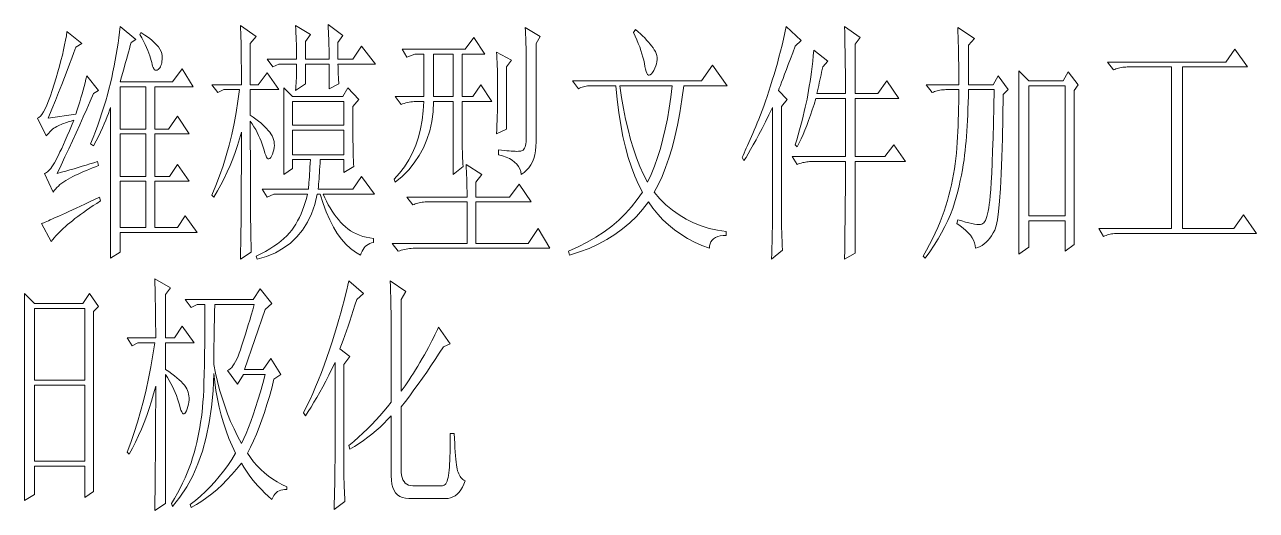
# Model space of a CAD drawing. Extents: x 20 to 415, y 10 to 290.
# Drawn here: x 203.03 to 238.74, y 36.23 to 50.32 of the extents above; entities that cross this region are included whole.
import ezdxf

# ---------------------------------------------------------------- set-up
doc = ezdxf.new("R2010")
doc.units = 0

msp = doc.modelspace()

# ---------------------------------------------------------------- linework, layer by layer
at = {"color": 7, "lineweight": 13}
for points in [[(203.969, 46.005), (204.082, 46.244), (204.194, 46.482), (204.304, 46.717), (204.412, 46.951), (204.519, 47.184), (204.624, 47.414), (204.727, 47.643), (204.828, 47.87), (204.928, 48.096), (205.026, 48.319), (205.169, 48.405), (204.826, 48.834), (204.802, 48.735), (204.777, 48.634), (204.749, 48.529), (204.721, 48.422), (204.69, 48.312), (204.658, 48.199), (204.624, 48.084), (204.588, 47.965), (204.551, 47.844), (204.512, 47.719), (203.712, 47.605), (203.817, 47.867), (203.917, 48.117), (204.012, 48.354), (204.1, 48.579), (204.183, 48.791), (204.26, 48.99), (204.331, 49.177), (204.397, 49.351), (204.457, 49.513), (204.512, 49.662), (204.683, 49.776), (204.254, 50.119), (204.235, 49.996), (204.212, 49.866), (204.185, 49.73), (204.154, 49.587), (204.119, 49.437), (204.079, 49.281), (204.036, 49.118), (203.989, 48.949), (203.938, 48.773), (203.883, 48.591), (203.827, 48.414), (203.772, 48.254), (203.719, 48.112), (203.668, 47.987), (203.619, 47.88), (203.571, 47.79), (203.525, 47.718), (203.481, 47.663), (203.438, 47.625), (203.397, 47.605), (203.654, 47.091), (203.689, 47.135), (203.725, 47.176), (203.761, 47.215), (203.798, 47.251), (203.837, 47.284), (203.876, 47.314), (203.915, 47.341), (203.956, 47.365), (203.998, 47.386), (204.04, 47.405), (204.083, 47.422), (204.125, 47.438), (204.167, 47.454), (204.209, 47.469), (204.251, 47.484), (204.292, 47.498), (204.333, 47.511), (204.374, 47.524), (204.414, 47.536), (204.454, 47.548), (204.387, 47.387), (204.324, 47.236), (204.263, 47.094), (204.205, 46.963), (204.151, 46.841), (204.1, 46.728), (204.051, 46.626), (204.006, 46.533), (203.964, 46.45), (203.926, 46.376), (203.889, 46.311), (203.853, 46.252), (203.818, 46.199), (203.784, 46.152), (203.751, 46.112), (203.718, 46.078), (203.687, 46.05), (203.656, 46.029), (203.626, 46.014), (203.597, 46.005), (203.854, 45.462), (203.885, 45.507), (203.92, 45.552), (203.959, 45.595), (204.003, 45.638), (204.051, 45.68), (204.103, 45.721), (204.159, 45.761), (204.22, 45.8), (204.285, 45.839), (204.354, 45.876), (204.427, 45.913), (204.501, 45.95), (204.578, 45.987), (204.656, 46.023), (204.736, 46.059), (204.819, 46.094), (204.903, 46.129), (204.99, 46.164), (205.078, 46.199), (205.169, 46.234), (205.14, 46.348), (205.031, 46.314), (204.919, 46.279), (204.807, 46.245), (204.692, 46.211), (204.576, 46.176), (204.458, 46.142), (204.338, 46.108), (204.217, 46.074), (204.094, 46.039)], [(205.512, 43.548), (205.797, 43.719), (205.797, 44.291), (208.026, 44.291), (207.683, 44.776), (207.454, 44.434), (206.797, 44.434), (206.797, 45.776), (207.797, 45.776), (207.454, 46.262), (207.226, 45.919), (206.797, 45.919), (206.797, 47.148), (207.797, 47.148), (207.454, 47.662), (207.197, 47.291), (206.797, 47.291), (206.797, 48.519), (207.911, 48.519), (207.597, 49.034), (207.311, 48.662), (205.797, 48.662), (205.836, 48.802), (205.874, 48.936), (205.91, 49.065), (205.943, 49.188), (205.976, 49.305), (206.006, 49.416), (206.035, 49.522), (206.062, 49.622), (206.088, 49.716), (206.111, 49.805), (206.254, 49.891), (205.797, 50.262), (205.779, 50.102), (205.758, 49.94), (205.736, 49.778), (205.71, 49.615), (205.683, 49.451), (205.653, 49.287), (205.621, 49.121), (205.587, 48.955), (205.55, 48.787), (205.512, 48.619), (205.47, 48.45), (205.425, 48.279), (205.376, 48.107), (205.324, 47.934), (205.269, 47.759), (205.21, 47.582), (205.147, 47.404), (205.082, 47.225), (205.013, 47.044), (204.94, 46.862), (205.026, 46.805), (205.098, 46.945), (205.164, 47.078), (205.225, 47.205), (205.282, 47.326), (205.333, 47.441), (205.379, 47.549), (205.42, 47.651), (205.456, 47.747), (205.486, 47.836), (205.512, 47.919), (205.512, 47.222), (205.512, 46.583), (205.512, 46.002), (205.512, 45.478), (205.512, 45.012), (205.512, 44.604), (205.512, 44.253), (205.512, 43.96), (205.512, 43.725)], [(206.397, 50.091), (206.369, 50.034), (206.423, 49.933), (206.474, 49.836), (206.52, 49.744), (206.561, 49.656), (206.597, 49.573), (206.629, 49.494), (206.657, 49.419), (206.68, 49.348), (206.698, 49.281), (206.712, 49.219), (206.724, 49.163), (206.737, 49.115), (206.752, 49.075), (206.769, 49.043), (206.786, 49.019), (206.806, 49.003), (206.827, 48.995), (206.849, 48.995), (206.872, 49.003), (206.897, 49.019), (206.921, 49.041), (206.943, 49.067), (206.962, 49.097), (206.977, 49.131), (206.99, 49.169), (207, 49.211), (207.007, 49.257), (207.012, 49.307), (207.013, 49.361), (207.012, 49.419), (207.003, 49.48), (206.982, 49.542), (206.95, 49.606), (206.906, 49.671), (206.851, 49.737), (206.784, 49.805), (206.704, 49.874), (206.614, 49.945), (206.511, 50.017)], [(209.283, 43.519), (209.597, 43.719), (209.592, 43.906), (209.587, 44.136), (209.583, 44.409), (209.579, 44.725), (209.576, 45.084), (209.573, 45.485), (209.571, 45.929), (209.57, 46.416), (209.569, 46.946), (209.569, 47.519), (209.624, 47.439), (209.676, 47.358), (209.725, 47.275), (209.77, 47.192), (209.811, 47.109), (209.85, 47.024), (209.885, 46.938), (209.916, 46.852), (209.944, 46.765), (209.969, 46.676), (209.992, 46.596), (210.015, 46.53), (210.038, 46.48), (210.062, 46.446), (210.087, 46.426), (210.111, 46.423), (210.136, 46.434), (210.161, 46.462), (210.186, 46.504), (210.212, 46.562), (210.234, 46.627), (210.251, 46.691), (210.262, 46.753), (210.266, 46.814), (210.265, 46.873), (210.258, 46.931), (210.245, 46.987), (210.225, 47.042), (210.2, 47.096), (210.169, 47.148), (210.132, 47.2), (210.09, 47.252), (210.043, 47.305), (209.99, 47.358), (209.933, 47.412), (209.87, 47.467), (209.803, 47.522), (209.73, 47.578), (209.652, 47.634), (209.569, 47.691), (209.569, 48.434), (210.397, 48.434), (210.054, 48.919), (209.797, 48.576), (209.569, 48.576), (209.569, 49.776), (209.74, 49.976), (209.283, 50.291), (209.288, 50.196), (209.293, 50.085), (209.298, 49.956), (209.301, 49.811), (209.304, 49.648), (209.307, 49.468), (209.309, 49.271), (209.31, 49.056), (209.311, 48.825), (209.311, 48.576), (208.454, 48.576), (208.626, 48.348), (208.797, 48.434), (209.254, 48.434), (209.21, 48.1), (209.158, 47.772), (209.098, 47.45), (209.03, 47.135), (208.954, 46.826), (208.87, 46.524), (208.778, 46.228), (208.678, 45.938), (208.57, 45.654), (208.454, 45.376), (208.512, 45.319), (208.617, 45.498), (208.717, 45.678), (208.811, 45.861), (208.9, 46.046), (208.983, 46.234), (209.06, 46.423), (209.132, 46.615), (209.197, 46.81), (209.257, 47.006), (209.311, 47.205), (209.311, 46.685), (209.31, 46.198), (209.309, 45.745), (209.307, 45.326), (209.304, 44.941), (209.301, 44.589), (209.298, 44.271), (209.293, 43.987), (209.288, 43.736)], [(211.854, 49.319), (211.169, 49.319), (211.169, 49.834), (211.311, 50.034), (210.883, 50.291), (210.888, 50.178), (210.893, 50.069), (210.897, 49.963), (210.901, 49.861), (210.904, 49.762), (210.907, 49.667), (210.909, 49.575), (210.91, 49.486), (210.911, 49.401), (210.911, 49.319), (210.054, 49.319), (210.226, 49.091), (210.397, 49.176), (210.911, 49.176), (210.911, 49.092), (210.91, 49.008), (210.909, 48.927), (210.907, 48.847), (210.904, 48.769), (210.901, 48.693), (210.897, 48.618), (210.893, 48.546), (210.888, 48.474), (210.883, 48.405), (211.169, 48.605), (211.169, 49.176), (211.854, 49.176), (211.854, 48.462), (212.14, 48.605), (212.135, 48.652), (212.13, 48.701), (212.126, 48.752), (212.122, 48.806), (212.119, 48.862), (212.116, 48.92), (212.114, 48.981), (212.113, 49.044), (212.112, 49.109), (212.111, 49.176), (213.197, 49.176), (212.797, 49.691), (212.54, 49.319), (212.111, 49.319), (212.111, 49.805), (212.254, 50.005), (211.826, 50.319), (211.831, 50.217), (211.836, 50.115), (211.84, 50.013), (211.844, 49.912), (211.847, 49.812), (211.85, 49.712), (211.852, 49.613), (211.853, 49.515), (211.854, 49.417)], [(217.54, 50.234), (217.546, 50.132), (217.55, 50.034), (217.555, 49.938), (217.558, 49.845), (217.561, 49.755), (217.564, 49.668), (217.566, 49.584), (217.568, 49.502), (217.568, 49.424), (217.569, 49.348), (217.569, 46.976), (217.567, 46.917), (217.561, 46.863), (217.552, 46.815), (217.539, 46.773), (217.522, 46.737), (217.502, 46.707), (217.478, 46.683), (217.45, 46.666), (217.418, 46.654), (217.383, 46.648), (217.343, 46.646), (217.299, 46.645), (217.25, 46.646), (217.195, 46.648), (217.137, 46.651), (217.073, 46.656), (217.004, 46.663), (216.93, 46.671), (216.852, 46.68), (216.769, 46.691), (216.769, 46.548), (216.883, 46.516), (216.987, 46.479), (217.08, 46.436), (217.162, 46.388), (217.233, 46.334), (217.293, 46.274), (217.343, 46.208), (217.381, 46.136), (217.409, 46.059), (217.426, 45.976), (217.507, 46.032), (217.58, 46.096), (217.644, 46.169), (217.7, 46.251), (217.747, 46.341), (217.786, 46.439), (217.816, 46.546), (217.837, 46.662), (217.85, 46.786), (217.854, 46.919), (217.854, 49.776), (217.969, 49.976)], [(220.74, 50.176), (220.683, 50.091), (220.732, 49.983), (220.778, 49.878), (220.82, 49.774), (220.859, 49.672), (220.894, 49.573), (220.925, 49.475), (220.952, 49.38), (220.975, 49.286), (220.995, 49.195), (221.012, 49.105), (221.027, 49.024), (221.045, 48.959), (221.065, 48.909), (221.087, 48.874), (221.111, 48.855), (221.138, 48.851), (221.167, 48.863), (221.199, 48.89), (221.233, 48.933), (221.269, 48.991), (221.302, 49.056), (221.329, 49.12), (221.348, 49.183), (221.36, 49.244), (221.365, 49.305), (221.363, 49.364), (221.354, 49.423), (221.337, 49.48), (221.314, 49.536), (221.283, 49.591), (221.247, 49.645), (221.206, 49.701), (221.162, 49.757), (221.114, 49.815), (221.061, 49.873), (221.005, 49.932), (220.945, 49.992), (220.881, 50.052), (220.812, 50.114)], [(224.683, 43.519), (224.997, 43.776), (224.992, 43.912), (224.987, 44.044), (224.983, 44.172), (224.979, 44.298), (224.976, 44.419), (224.973, 44.538), (224.971, 44.652), (224.97, 44.764), (224.969, 44.872), (224.969, 44.976), (224.969, 47.948), (225.14, 48.148), (224.883, 48.405), (224.908, 48.474), (224.939, 48.557), (224.975, 48.653), (225.016, 48.762), (225.061, 48.884), (225.113, 49.019), (225.169, 49.167), (225.23, 49.328), (225.297, 49.503), (225.369, 49.691), (225.54, 49.862), (225.111, 50.262), (225.071, 50.08), (225.029, 49.901), (224.986, 49.724), (224.942, 49.549), (224.897, 49.376), (224.851, 49.206), (224.803, 49.038), (224.755, 48.872), (224.705, 48.709), (224.654, 48.548), (224.603, 48.391), (224.553, 48.24), (224.504, 48.096), (224.456, 47.958), (224.408, 47.826), (224.361, 47.701), (224.315, 47.582), (224.27, 47.469), (224.226, 47.362), (224.183, 47.262), (224.141, 47.167), (224.1, 47.075), (224.061, 46.986), (224.023, 46.901), (223.986, 46.819), (223.951, 46.741), (223.918, 46.666), (223.886, 46.595), (223.855, 46.527), (223.826, 46.462), (223.883, 46.376), (223.943, 46.469), (224.008, 46.575), (224.077, 46.695), (224.153, 46.829), (224.233, 46.976), (224.318, 47.138), (224.409, 47.312), (224.505, 47.501), (224.605, 47.703), (224.712, 47.919), (224.712, 44.891), (224.711, 44.79), (224.71, 44.68), (224.709, 44.563), (224.707, 44.438), (224.704, 44.305), (224.701, 44.164), (224.698, 44.015), (224.693, 43.858), (224.688, 43.692)], [(226.826, 48.319), (225.997, 48.319), (226.014, 48.399), (226.031, 48.478), (226.049, 48.557), (226.066, 48.635), (226.083, 48.712), (226.1, 48.789), (226.117, 48.865), (226.134, 48.941), (226.151, 49.016), (226.169, 49.091), (226.311, 49.262), (225.911, 49.576), (225.894, 49.413), (225.876, 49.255), (225.857, 49.101), (225.838, 48.952), (225.819, 48.809), (225.798, 48.67), (225.777, 48.535), (225.756, 48.406), (225.734, 48.282), (225.712, 48.162), (225.688, 48.043), (225.661, 47.922), (225.633, 47.797), (225.602, 47.668), (225.569, 47.537), (225.533, 47.403), (225.495, 47.265), (225.456, 47.124), (225.413, 46.981), (225.369, 46.834), (225.426, 46.776), (225.483, 46.888), (225.539, 47.006), (225.595, 47.13), (225.65, 47.261), (225.704, 47.398), (225.758, 47.541), (225.812, 47.69), (225.865, 47.846), (225.917, 48.008), (225.969, 48.176), (226.826, 48.176), (226.826, 46.491), (225.283, 46.491), (225.426, 46.262), (225.466, 46.278), (225.506, 46.293), (225.546, 46.306), (225.586, 46.317), (225.626, 46.326), (225.666, 46.334), (225.706, 46.34), (225.746, 46.344), (225.786, 46.347), (225.826, 46.348), (226.826, 46.348), (226.826, 46.062), (226.825, 45.778), (226.823, 45.493), (226.821, 45.21), (226.819, 44.926), (226.815, 44.644), (226.812, 44.362), (226.807, 44.08), (226.803, 43.8), (226.797, 43.519), (227.111, 43.691), (227.111, 43.8), (227.111, 43.943), (227.111, 44.122), (227.111, 44.335), (227.111, 44.584), (227.111, 44.867), (227.111, 45.185), (227.111, 45.538), (227.111, 45.925), (227.111, 46.348), (228.569, 46.348), (228.226, 46.834), (227.969, 46.491), (227.111, 46.491), (227.111, 48.176), (228.369, 48.176), (228.026, 48.691), (227.769, 48.319), (227.111, 48.319), (227.111, 49.748), (227.254, 49.948), (226.797, 50.262), (226.803, 50.088), (226.807, 49.91), (226.812, 49.727), (226.815, 49.54), (226.819, 49.348), (226.821, 49.151), (226.823, 48.95), (226.825, 48.744), (226.826, 48.534)], [(230.111, 48.576), (229.169, 48.576), (229.34, 48.348), (229.375, 48.364), (229.411, 48.379), (229.448, 48.392), (229.486, 48.403), (229.526, 48.412), (229.566, 48.42), (229.608, 48.426), (229.651, 48.43), (229.695, 48.433), (229.74, 48.434), (230.111, 48.434), (230.111, 48.252), (230.109, 48.074), (230.106, 47.898), (230.102, 47.725), (230.097, 47.555), (230.091, 47.388), (230.083, 47.224), (230.075, 47.062), (230.065, 46.904), (230.054, 46.748), (230.041, 46.594), (230.025, 46.44), (230.006, 46.286), (229.983, 46.133), (229.958, 45.98), (229.929, 45.827), (229.897, 45.675), (229.862, 45.523), (229.824, 45.371), (229.783, 45.219), (229.737, 45.067), (229.686, 44.912), (229.63, 44.756), (229.568, 44.598), (229.501, 44.437), (229.428, 44.275), (229.35, 44.11), (229.266, 43.944), (229.177, 43.775), (229.083, 43.605), (229.14, 43.548), (229.272, 43.735), (229.396, 43.92), (229.509, 44.103), (229.613, 44.284), (229.708, 44.462), (229.793, 44.638), (229.869, 44.812), (229.936, 44.983), (229.992, 45.152), (230.04, 45.319), (230.081, 45.483), (230.12, 45.644), (230.154, 45.801), (230.186, 45.955), (230.215, 46.105), (230.241, 46.252), (230.263, 46.395), (230.282, 46.535), (230.298, 46.672), (230.311, 46.805), (230.323, 46.94), (230.333, 47.08), (230.343, 47.228), (230.353, 47.381), (230.361, 47.541), (230.37, 47.707), (230.378, 47.879), (230.385, 48.058), (230.391, 48.242), (230.397, 48.434), (231.14, 48.434), (231.128, 47.928), (231.117, 47.464), (231.104, 47.04), (231.092, 46.658), (231.079, 46.316), (231.066, 46.015), (231.053, 45.755), (231.039, 45.535), (231.026, 45.357), (231.012, 45.219), (230.997, 45.107), (230.981, 45.005), (230.964, 44.913), (230.945, 44.831), (230.926, 44.759), (230.905, 44.696), (230.883, 44.644), (230.861, 44.602), (230.837, 44.57), (230.811, 44.548), (230.781, 44.534), (230.741, 44.525), (230.692, 44.522), (230.633, 44.525), (230.565, 44.534), (230.487, 44.548), (230.4, 44.568), (230.304, 44.594), (230.198, 44.625), (230.083, 44.662), (230.054, 44.548), (230.152, 44.484), (230.241, 44.419), (230.319, 44.352), (230.388, 44.283), (230.447, 44.212), (230.497, 44.14), (230.536, 44.066), (230.566, 43.99), (230.587, 43.913), (230.597, 43.834), (230.664, 43.854), (230.729, 43.882), (230.791, 43.917), (230.851, 43.959), (230.908, 44.009), (230.962, 44.065), (231.014, 44.129), (231.064, 44.199), (231.11, 44.277), (231.154, 44.362), (231.195, 44.481), (231.233, 44.661), (231.266, 44.902), (231.296, 45.203), (231.322, 45.566), (231.345, 45.989), (231.363, 46.473), (231.378, 47.018), (231.39, 47.624), (231.397, 48.291), (231.54, 48.434), (231.254, 48.834), (231.111, 48.576), (230.397, 48.576), (230.397, 49.719), (230.569, 49.919), (230.083, 50.234), (230.088, 50.104), (230.093, 49.966), (230.098, 49.82), (230.101, 49.667), (230.104, 49.505), (230.107, 49.335), (230.109, 49.158), (230.11, 48.972), (230.111, 48.778)], [(215.454, 45.976), (215.74, 46.205), (215.735, 46.281), (215.73, 46.362), (215.725, 46.446), (215.722, 46.534), (215.719, 46.626), (215.716, 46.723), (215.714, 46.823), (215.713, 46.927), (215.712, 47.036), (215.712, 47.148), (215.712, 48.091), (216.569, 48.091), (216.254, 48.576), (216.026, 48.234), (215.712, 48.234), (215.712, 49.462), (216.369, 49.462), (216.054, 49.948), (215.797, 49.605), (213.969, 49.605), (214.111, 49.376), (214.34, 49.462), (214.597, 49.462), (214.597, 48.234), (213.769, 48.234), (213.94, 48.005), (213.986, 48.021), (214.033, 48.036), (214.08, 48.049), (214.128, 48.06), (214.176, 48.069), (214.225, 48.077), (214.274, 48.083), (214.324, 48.087), (214.375, 48.09), (214.426, 48.091), (214.597, 48.091), (214.583, 47.816), (214.554, 47.552), (214.508, 47.3), (214.446, 47.058), (214.369, 46.826), (214.275, 46.606), (214.165, 46.397), (214.039, 46.198), (213.898, 46.01), (213.74, 45.834), (213.769, 45.748), (213.975, 45.92), (214.161, 46.107), (214.325, 46.307), (214.468, 46.52), (214.59, 46.748), (214.691, 46.989), (214.771, 47.244), (214.829, 47.512), (214.867, 47.795), (214.883, 48.091), (215.454, 48.091), (215.454, 47.148), (215.454, 47.064), (215.454, 46.973), (215.454, 46.874), (215.454, 46.768), (215.454, 46.655), (215.454, 46.534), (215.454, 46.406), (215.454, 46.27), (215.454, 46.127)], [(214.883, 49.462), (215.454, 49.462), (215.454, 48.234), (214.883, 48.234)], [(216.712, 47.148), (216.997, 47.291), (216.997, 49.091), (217.14, 49.291), (216.712, 49.519), (216.717, 49.426), (216.722, 49.33), (216.726, 49.23), (216.73, 49.126), (216.733, 49.019), (216.736, 48.909), (216.737, 48.795), (216.739, 48.678), (216.74, 48.558), (216.74, 48.434), (216.74, 48.308), (216.739, 48.181), (216.737, 48.054), (216.736, 47.926), (216.733, 47.798), (216.73, 47.669), (216.726, 47.54), (216.722, 47.41), (216.717, 47.279)], [(234.426, 49.234), (234.597, 49.005), (234.632, 49.021), (234.668, 49.036), (234.705, 49.049), (234.743, 49.06), (234.783, 49.069), (234.823, 49.077), (234.865, 49.083), (234.908, 49.087), (234.952, 49.09), (234.997, 49.091), (236.283, 49.091), (236.283, 44.405), (234.169, 44.405), (234.311, 44.176), (234.346, 44.193), (234.382, 44.207), (234.419, 44.22), (234.458, 44.231), (234.497, 44.241), (234.538, 44.248), (234.579, 44.254), (234.622, 44.259), (234.666, 44.261), (234.712, 44.262), (238.74, 44.262), (238.369, 44.805), (238.083, 44.405), (236.597, 44.405), (236.597, 49.091), (238.483, 49.091), (238.111, 49.605), (237.854, 49.234)], [(218.911, 48.691), (219.083, 48.462), (219.118, 48.478), (219.154, 48.493), (219.191, 48.506), (219.229, 48.517), (219.269, 48.526), (219.309, 48.534), (219.351, 48.54), (219.394, 48.544), (219.438, 48.547), (219.483, 48.548), (220.169, 48.548), (220.207, 48.152), (220.254, 47.775), (220.31, 47.418), (220.374, 47.08), (220.447, 46.762), (220.529, 46.463), (220.619, 46.184), (220.717, 45.924), (220.824, 45.683), (220.94, 45.462), (220.79, 45.244), (220.626, 45.037), (220.447, 44.84), (220.254, 44.653), (220.047, 44.476), (219.826, 44.31), (219.59, 44.154), (219.34, 44.008), (219.076, 43.873), (218.797, 43.748), (218.826, 43.634), (219.116, 43.726), (219.393, 43.832), (219.656, 43.952), (219.905, 44.086), (220.14, 44.234), (220.362, 44.395), (220.57, 44.57), (220.764, 44.758), (220.945, 44.96), (221.111, 45.176), (221.242, 44.993), (221.383, 44.821), (221.535, 44.66), (221.697, 44.509), (221.869, 44.369), (222.051, 44.24), (222.243, 44.122), (222.446, 44.015), (222.66, 43.919), (222.883, 43.834), (222.888, 43.904), (222.902, 43.967), (222.927, 44.023), (222.961, 44.071), (223.004, 44.112), (223.058, 44.146), (223.121, 44.172), (223.194, 44.19), (223.276, 44.201), (223.369, 44.205), (223.369, 44.319), (223.116, 44.356), (222.874, 44.411), (222.641, 44.482), (222.418, 44.571), (222.204, 44.676), (222.001, 44.799), (221.807, 44.939), (221.622, 45.096), (221.448, 45.271), (221.283, 45.462), (221.4, 45.678), (221.509, 45.915), (221.612, 46.172), (221.708, 46.45), (221.797, 46.748), (221.879, 47.067), (221.955, 47.406), (222.023, 47.766), (222.085, 48.147), (222.14, 48.548), (223.397, 48.548), (222.969, 49.148), (222.654, 48.691)], [(233.454, 48.405), (233.569, 48.576), (233.283, 48.948), (233.14, 48.691), (232.14, 48.691), (231.854, 48.976), (231.854, 48.79), (231.854, 48.587), (231.854, 48.365), (231.854, 48.126), (231.854, 47.869), (231.854, 47.595), (231.854, 47.302), (231.854, 46.992), (231.854, 46.665), (231.854, 46.319), (231.854, 45.974), (231.854, 45.646), (231.854, 45.336), (231.854, 45.044), (231.854, 44.769), (231.854, 44.512), (231.854, 44.273), (231.854, 44.052), (231.854, 43.848), (231.854, 43.662), (232.14, 43.862), (232.14, 44.634), (233.197, 44.634), (233.197, 43.748), (233.454, 43.948), (233.454, 44.085), (233.454, 44.222), (233.454, 44.359), (233.454, 44.496), (233.454, 44.634), (233.454, 44.771), (233.454, 44.908), (233.454, 45.045), (233.454, 45.182), (233.454, 45.319)], [(206.54, 48.519), (206.54, 47.291), (205.797, 47.291), (205.797, 48.519)], [(210.54, 45.976), (210.797, 46.148), (210.797, 46.405), (211.311, 46.405), (211.306, 46.294), (211.3, 46.188), (211.294, 46.088), (211.289, 45.994), (211.283, 45.905), (211.277, 45.822), (211.271, 45.745), (211.266, 45.674), (211.26, 45.608), (211.254, 45.548), (209.911, 45.548), (210.054, 45.319), (210.254, 45.405), (211.226, 45.405), (211.195, 45.281), (211.162, 45.162), (211.125, 45.047), (211.084, 44.936), (211.04, 44.83), (210.993, 44.728), (210.942, 44.63), (210.887, 44.536), (210.83, 44.447), (210.769, 44.362), (210.702, 44.28), (210.627, 44.199), (210.544, 44.12), (210.453, 44.042), (210.354, 43.966), (210.247, 43.891), (210.133, 43.817), (210.01, 43.745), (209.879, 43.674), (209.74, 43.605), (209.769, 43.519), (210.043, 43.6), (210.296, 43.704), (210.525, 43.833), (210.733, 43.986), (210.919, 44.162), (211.082, 44.363), (211.223, 44.587), (211.341, 44.836), (211.438, 45.108), (211.512, 45.405), (211.597, 45.405), (211.681, 45.135), (211.772, 44.886), (211.871, 44.658), (211.977, 44.45), (212.09, 44.262), (212.211, 44.095), (212.339, 43.949), (212.475, 43.823), (212.618, 43.718), (212.769, 43.634), (212.788, 43.694), (212.811, 43.749), (212.838, 43.799), (212.869, 43.844), (212.904, 43.884), (212.943, 43.918), (212.987, 43.948), (213.034, 43.972), (213.085, 43.991), (213.14, 44.005), (213.14, 44.119), (213.034, 44.134), (212.931, 44.154), (212.832, 44.179), (212.738, 44.211), (212.647, 44.248), (212.561, 44.291), (212.478, 44.339), (212.4, 44.394), (212.325, 44.454), (212.254, 44.519), (212.187, 44.59), (212.122, 44.664), (212.059, 44.743), (211.998, 44.826), (211.94, 44.912), (211.884, 45.003), (211.83, 45.097), (211.779, 45.196), (211.73, 45.298), (211.683, 45.405), (213.169, 45.405), (212.797, 45.919), (212.54, 45.548), (211.54, 45.548), (211.546, 45.618), (211.551, 45.692), (211.557, 45.769), (211.563, 45.85), (211.569, 45.934), (211.574, 46.021), (211.58, 46.112), (211.586, 46.206), (211.591, 46.304), (211.597, 46.405), (212.283, 46.405), (212.283, 46.034), (212.569, 46.205), (212.563, 46.279), (212.558, 46.375), (212.554, 46.494), (212.55, 46.635), (212.547, 46.798), (212.545, 46.983), (212.543, 47.191), (212.541, 47.421), (212.54, 47.673), (212.54, 47.948), (212.712, 48.148), (212.397, 48.491), (212.254, 48.234), (210.797, 48.234), (210.54, 48.491), (210.54, 48.35), (210.54, 48.213), (210.54, 48.08), (210.54, 47.951), (210.54, 47.826), (210.54, 47.706), (210.54, 47.589), (210.54, 47.476), (210.54, 47.367), (210.54, 47.262), (210.54, 47.157), (210.54, 47.046), (210.54, 46.93), (210.54, 46.81), (210.54, 46.684), (210.54, 46.552), (210.54, 46.416), (210.54, 46.275), (210.54, 46.128)], [(220.283, 48.548), (221.797, 48.548), (221.759, 48.216), (221.714, 47.896), (221.661, 47.588), (221.601, 47.291), (221.533, 47.005), (221.458, 46.731), (221.375, 46.468), (221.285, 46.216), (221.188, 45.976), (221.083, 45.748), (220.972, 45.971), (220.868, 46.207), (220.771, 46.456), (220.681, 46.717), (220.597, 46.991), (220.521, 47.277), (220.451, 47.576), (220.388, 47.887), (220.332, 48.211)], [(232.14, 48.548), (233.197, 48.548), (233.197, 44.776), (232.14, 44.776)], [(210.797, 48.091), (212.283, 48.091), (212.283, 47.405), (210.797, 47.405)], [(205.797, 47.148), (206.54, 47.148), (206.54, 45.919), (205.797, 45.919)], [(210.797, 47.262), (212.283, 47.262), (212.283, 46.548), (210.797, 46.548)], [(215.854, 45.319), (214.111, 45.319), (214.283, 45.091), (214.318, 45.107), (214.354, 45.122), (214.391, 45.134), (214.429, 45.146), (214.469, 45.155), (214.509, 45.163), (214.551, 45.169), (214.594, 45.173), (214.638, 45.176), (214.683, 45.176), (215.854, 45.176), (215.854, 43.976), (213.683, 43.976), (213.854, 43.748), (213.9, 43.764), (213.947, 43.779), (213.994, 43.792), (214.042, 43.803), (214.09, 43.812), (214.139, 43.82), (214.188, 43.826), (214.238, 43.83), (214.289, 43.833), (214.34, 43.834), (218.254, 43.834), (217.911, 44.405), (217.626, 43.976), (216.111, 43.976), (216.111, 45.176), (217.712, 45.176), (217.369, 45.691), (217.083, 45.319), (216.111, 45.319), (216.111, 45.748), (216.283, 45.976), (215.826, 46.262), (215.831, 46.16), (215.836, 46.06), (215.84, 45.961), (215.844, 45.864), (215.847, 45.769), (215.85, 45.676), (215.852, 45.584), (215.853, 45.494), (215.854, 45.406)], [(205.797, 45.776), (206.54, 45.776), (206.54, 44.434), (205.797, 44.434)], [(203.512, 44.548), (203.797, 44.034), (203.839, 44.085), (203.883, 44.138), (203.93, 44.19), (203.98, 44.244), (204.033, 44.298), (204.089, 44.352), (204.147, 44.408), (204.209, 44.463), (204.273, 44.52), (204.34, 44.576), (204.411, 44.634), (204.485, 44.693), (204.564, 44.753), (204.646, 44.814), (204.733, 44.876), (204.824, 44.94), (204.918, 45.004), (205.017, 45.07), (205.119, 45.137), (205.226, 45.205), (205.197, 45.319), (205.047, 45.247), (204.904, 45.179), (204.769, 45.114), (204.642, 45.054), (204.522, 44.998), (204.41, 44.946), (204.306, 44.897), (204.21, 44.853), (204.121, 44.813), (204.04, 44.776), (203.965, 44.743), (203.895, 44.712), (203.831, 44.684), (203.77, 44.658), (203.715, 44.634), (203.665, 44.612), (203.619, 44.592), (203.578, 44.575), (203.542, 44.56)], [(207.111, 40.176), (207.167, 40.09), (207.219, 40.004), (207.268, 39.917), (207.313, 39.829), (207.354, 39.741), (207.393, 39.652), (207.428, 39.562), (207.459, 39.472), (207.487, 39.382), (207.512, 39.291), (207.534, 39.207), (207.557, 39.14), (207.58, 39.088), (207.603, 39.053), (207.626, 39.034), (207.649, 39.03), (207.671, 39.043), (207.694, 39.071), (207.717, 39.116), (207.74, 39.176), (207.76, 39.244), (207.776, 39.31), (207.787, 39.373), (207.793, 39.435), (207.794, 39.494), (207.79, 39.552), (207.781, 39.607), (207.768, 39.661), (207.749, 39.713), (207.726, 39.762), (207.697, 39.811), (207.66, 39.862), (207.617, 39.914), (207.566, 39.968), (207.508, 40.023), (207.443, 40.079), (207.371, 40.137), (207.292, 40.196), (207.205, 40.257), (207.111, 40.319), (207.111, 41.091), (207.94, 41.091), (207.597, 41.576), (207.369, 41.234), (207.111, 41.234), (207.111, 42.491), (207.254, 42.691), (206.797, 42.948), (206.803, 42.807), (206.807, 42.66), (206.812, 42.506), (206.815, 42.344), (206.819, 42.176), (206.821, 42.002), (206.823, 41.82), (206.825, 41.631), (206.826, 41.436), (206.826, 41.234), (205.997, 41.234), (206.14, 41.005), (206.311, 41.091), (206.797, 41.091), (206.743, 40.74), (206.683, 40.397), (206.617, 40.061), (206.546, 39.733), (206.469, 39.412), (206.386, 39.099), (206.297, 38.793), (206.203, 38.494), (206.103, 38.203), (205.997, 37.919), (206.054, 37.862), (206.15, 38.036), (206.241, 38.215), (206.328, 38.4), (206.411, 38.589), (206.49, 38.784), (206.565, 38.983), (206.636, 39.188), (206.703, 39.398), (206.767, 39.613), (206.826, 39.834), (206.826, 39.396), (206.825, 38.976), (206.823, 38.574), (206.821, 38.188), (206.819, 37.819), (206.815, 37.468), (206.812, 37.134), (206.807, 36.816), (206.803, 36.516), (206.797, 36.234), (207.111, 36.434), (207.111, 36.564), (207.111, 36.748), (207.111, 36.986), (207.111, 37.279), (207.111, 37.626), (207.111, 38.028), (207.111, 38.484), (207.111, 38.994), (207.111, 39.558)], [(211.997, 36.262), (212.311, 36.491), (212.306, 36.597), (212.301, 36.699), (212.297, 36.796), (212.293, 36.888), (212.29, 36.976), (212.288, 37.06), (212.285, 37.139), (212.284, 37.213), (212.283, 37.283), (212.283, 37.348), (212.283, 40.462), (212.454, 40.691), (212.169, 40.919), (212.215, 41.042), (212.261, 41.168), (212.308, 41.3), (212.356, 41.436), (212.404, 41.576), (212.453, 41.722), (212.503, 41.871), (212.553, 42.026), (212.603, 42.184), (212.654, 42.348), (212.854, 42.519), (212.426, 42.891), (212.4, 42.765), (212.37, 42.628), (212.334, 42.479), (212.293, 42.319), (212.247, 42.148), (212.196, 41.965), (212.14, 41.771), (212.078, 41.565), (212.012, 41.348), (211.94, 41.119), (211.865, 40.888), (211.788, 40.662), (211.71, 40.442), (211.629, 40.228), (211.547, 40.019), (211.464, 39.816), (211.378, 39.619), (211.291, 39.428), (211.202, 39.242), (211.111, 39.062), (211.169, 38.976), (211.249, 39.1), (211.331, 39.23), (211.414, 39.367), (211.498, 39.511), (211.583, 39.662), (211.669, 39.82), (211.757, 39.984), (211.845, 40.156), (211.935, 40.334), (212.026, 40.519), (212.026, 38.005), (212.025, 37.838), (212.025, 37.67), (212.023, 37.5), (212.021, 37.328), (212.019, 37.155), (212.016, 36.98), (212.012, 36.803), (212.008, 36.624), (212.003, 36.444)], [(213.654, 39.376), (213.549, 39.24), (213.441, 39.107), (213.328, 38.975), (213.211, 38.846), (213.09, 38.719), (212.965, 38.595), (212.836, 38.472), (212.703, 38.352), (212.567, 38.235), (212.426, 38.119), (212.454, 38.005), (212.59, 38.087), (212.722, 38.172), (212.85, 38.26), (212.975, 38.352), (213.097, 38.448), (213.215, 38.547), (213.33, 38.649), (213.442, 38.755), (213.55, 38.864), (213.654, 38.976), (213.654, 37.234), (213.66, 37.109), (213.675, 36.997), (213.701, 36.898), (213.737, 36.813), (213.783, 36.741), (213.839, 36.682), (213.906, 36.636), (213.983, 36.603), (214.071, 36.583), (214.169, 36.576), (215.226, 36.576), (215.303, 36.582), (215.377, 36.597), (215.445, 36.623), (215.509, 36.659), (215.569, 36.705), (215.624, 36.762), (215.674, 36.828), (215.719, 36.906), (215.761, 36.993), (215.797, 37.091), (215.764, 37.11), (215.733, 37.132), (215.705, 37.158), (215.678, 37.187), (215.654, 37.219), (215.633, 37.255), (215.613, 37.295), (215.596, 37.338), (215.581, 37.384), (215.569, 37.434), (215.557, 37.49), (215.547, 37.557), (215.537, 37.634), (215.527, 37.722), (215.519, 37.819), (215.51, 37.927), (215.503, 38.046), (215.495, 38.174), (215.489, 38.313), (215.483, 38.462), (215.369, 38.462), (215.368, 38.312), (215.367, 38.17), (215.365, 38.035), (215.362, 37.909), (215.358, 37.791), (215.353, 37.68), (215.348, 37.578), (215.341, 37.484), (215.334, 37.398), (215.326, 37.319), (215.316, 37.249), (215.305, 37.186), (215.291, 37.13), (215.275, 37.082), (215.258, 37.041), (215.238, 37.007), (215.217, 36.981), (215.193, 36.963), (215.168, 36.952), (215.14, 36.948), (214.283, 36.948), (214.218, 36.953), (214.16, 36.967), (214.108, 36.992), (214.064, 37.026), (214.026, 37.069), (213.995, 37.123), (213.971, 37.186), (213.954, 37.259), (213.943, 37.341), (213.94, 37.434), (213.94, 39.234), (214.065, 39.395), (214.19, 39.559), (214.315, 39.726), (214.438, 39.896), (214.561, 40.069), (214.684, 40.245), (214.806, 40.424), (214.928, 40.605), (215.048, 40.789), (215.169, 40.976), (215.369, 41.062), (215.026, 41.548), (214.995, 41.477), (214.961, 41.402), (214.923, 41.322), (214.882, 41.237), (214.837, 41.148), (214.787, 41.054), (214.735, 40.956), (214.678, 40.853), (214.618, 40.746), (214.554, 40.634), (214.489, 40.521), (214.425, 40.413), (214.361, 40.309), (214.298, 40.208), (214.236, 40.112), (214.176, 40.02), (214.115, 39.932), (214.056, 39.847), (213.998, 39.767), (213.94, 39.691), (213.94, 42.348), (214.083, 42.576), (213.626, 42.891), (213.631, 42.727), (213.636, 42.567), (213.64, 42.412), (213.644, 42.26), (213.647, 42.112), (213.65, 41.968), (213.652, 41.829), (213.653, 41.693), (213.654, 41.561), (213.654, 41.434)], [(203.311, 37.519), (204.769, 37.519), (204.769, 36.605), (205.026, 36.776), (205.026, 36.872), (205.026, 36.978), (205.026, 37.092), (205.026, 37.215), (205.026, 37.348), (205.026, 37.49), (205.026, 37.64), (205.026, 37.8), (205.026, 37.97), (205.026, 38.148), (205.026, 42.005), (205.169, 42.148), (204.911, 42.519), (204.712, 42.234), (203.311, 42.234), (203.026, 42.519), (203.026, 42.388), (203.026, 42.221), (203.026, 42.02), (203.026, 41.783), (203.026, 41.512), (203.026, 41.206), (203.026, 40.865), (203.026, 40.49), (203.026, 40.079), (203.026, 39.634), (203.026, 39.186), (203.026, 38.768), (203.026, 38.381), (203.026, 38.024), (203.026, 37.698), (203.026, 37.402), (203.026, 37.136), (203.026, 36.9), (203.026, 36.694), (203.026, 36.519), (203.311, 36.691)], [(209.997, 42.062), (210.197, 42.234), (209.854, 42.662), (209.654, 42.348), (207.683, 42.348), (207.854, 42.119), (208.026, 42.205), (208.254, 42.205), (208.254, 41.801), (208.252, 41.424), (208.249, 41.074), (208.245, 40.751), (208.24, 40.455), (208.234, 40.186), (208.226, 39.943), (208.218, 39.727), (208.208, 39.538), (208.197, 39.376), (208.184, 39.228), (208.169, 39.08), (208.15, 38.932), (208.129, 38.784), (208.104, 38.637), (208.077, 38.49), (208.047, 38.343), (208.014, 38.197), (207.979, 38.051), (207.94, 37.905), (207.897, 37.759), (207.85, 37.613), (207.797, 37.467), (207.739, 37.32), (207.676, 37.173), (207.607, 37.026), (207.534, 36.878), (207.456, 36.73), (207.372, 36.582), (207.283, 36.434), (207.311, 36.348), (207.529, 36.618), (207.725, 36.914), (207.9, 37.235), (208.052, 37.582), (208.183, 37.955), (208.292, 38.354), (208.38, 38.778), (208.445, 39.228), (208.489, 39.704), (208.512, 40.205), (208.538, 39.956), (208.573, 39.71), (208.616, 39.469), (208.667, 39.231), (208.726, 38.998), (208.793, 38.768), (208.867, 38.543), (208.95, 38.322), (209.041, 38.104), (209.14, 37.891), (209.029, 37.711), (208.914, 37.539), (208.794, 37.373), (208.669, 37.214), (208.54, 37.062), (208.406, 36.917), (208.268, 36.779), (208.125, 36.647), (207.978, 36.523), (207.826, 36.405), (207.854, 36.319), (208.008, 36.404), (208.16, 36.499), (208.31, 36.603), (208.458, 36.717), (208.604, 36.841), (208.749, 36.974), (208.892, 37.117), (209.034, 37.27), (209.173, 37.433), (209.311, 37.605), (209.382, 37.486), (209.457, 37.371), (209.535, 37.258), (209.618, 37.148), (209.704, 37.041), (209.795, 36.936), (209.889, 36.835), (209.988, 36.736), (210.091, 36.641), (210.197, 36.548), (210.222, 36.607), (210.251, 36.66), (210.284, 36.706), (210.321, 36.744), (210.361, 36.776), (210.406, 36.802), (210.455, 36.82), (210.508, 36.831), (210.565, 36.836), (210.626, 36.834), (210.626, 36.919), (210.486, 36.986), (210.352, 37.059), (210.223, 37.139), (210.1, 37.226), (209.983, 37.319), (209.871, 37.42), (209.766, 37.527), (209.666, 37.642), (209.572, 37.763), (209.483, 37.891), (209.573, 38.066), (209.66, 38.251), (209.744, 38.444), (209.826, 38.645), (209.904, 38.855), (209.98, 39.074), (210.053, 39.301), (210.123, 39.536), (210.19, 39.781), (210.254, 40.034), (210.454, 40.176), (210.169, 40.634), (209.94, 40.319), (209.397, 40.319)], [(208.54, 42.205), (209.683, 42.205), (209.638, 42.048), (209.594, 41.896), (209.551, 41.751), (209.509, 41.611), (209.469, 41.476), (209.429, 41.348), (209.391, 41.225), (209.354, 41.108), (209.318, 40.996), (209.283, 40.891), (209.248, 40.792), (209.213, 40.702), (209.177, 40.621), (209.141, 40.548), (209.104, 40.484), (209.067, 40.428), (209.029, 40.381), (208.99, 40.342), (208.951, 40.312), (208.911, 40.291), (209.197, 39.891), (209.369, 40.176), (209.997, 40.176), (209.929, 39.915), (209.86, 39.667), (209.792, 39.432), (209.723, 39.212), (209.654, 39.005), (209.586, 38.812), (209.517, 38.632), (209.449, 38.467), (209.38, 38.315), (209.311, 38.176), (209.201, 38.384), (209.097, 38.597), (208.999, 38.814), (208.909, 39.036), (208.826, 39.262), (208.749, 39.493), (208.68, 39.728), (208.617, 39.968), (208.561, 40.213), (208.512, 40.462), (208.512, 40.582), (208.513, 40.715), (208.514, 40.859), (208.516, 41.015), (208.519, 41.184), (208.522, 41.364), (208.525, 41.556), (208.53, 41.76), (208.535, 41.977)], [(203.311, 42.091), (204.769, 42.091), (204.769, 40.005), (203.311, 40.005)], [(203.311, 39.862), (204.769, 39.862), (204.769, 37.662), (203.311, 37.662)]]:
    msp.add_lwpolyline(points, close=True, dxfattribs=at)

doc.saveas('drawing.dxf')
